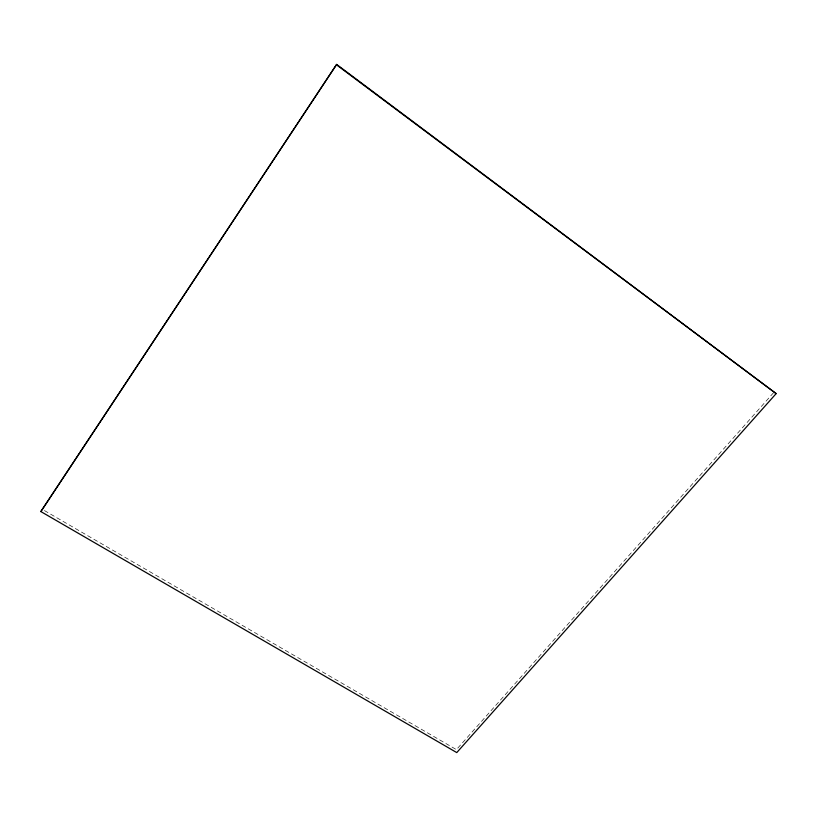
<?xml version="1.0" encoding="UTF-8"?>
<svg xmlns="http://www.w3.org/2000/svg" width="817" height="817" viewBox="0 0 817 817"><rect width="100%" height="100%" fill="white"/><g stroke="black" fill="none" stroke-linecap="round" stroke-linejoin="round"><path stroke-width="0.61" stroke-dasharray="4.08 3.06" d="M773.505 392.763L456.417 749.628L44.445 510.574"/><path stroke-width="1.23" d="M40.85 511.565L336.645 64.41L776.15 393.61L456.764 752.59L40.85 511.565L336.645 64.41M336.492 64.819L776.15 393.61"/></g></svg>
